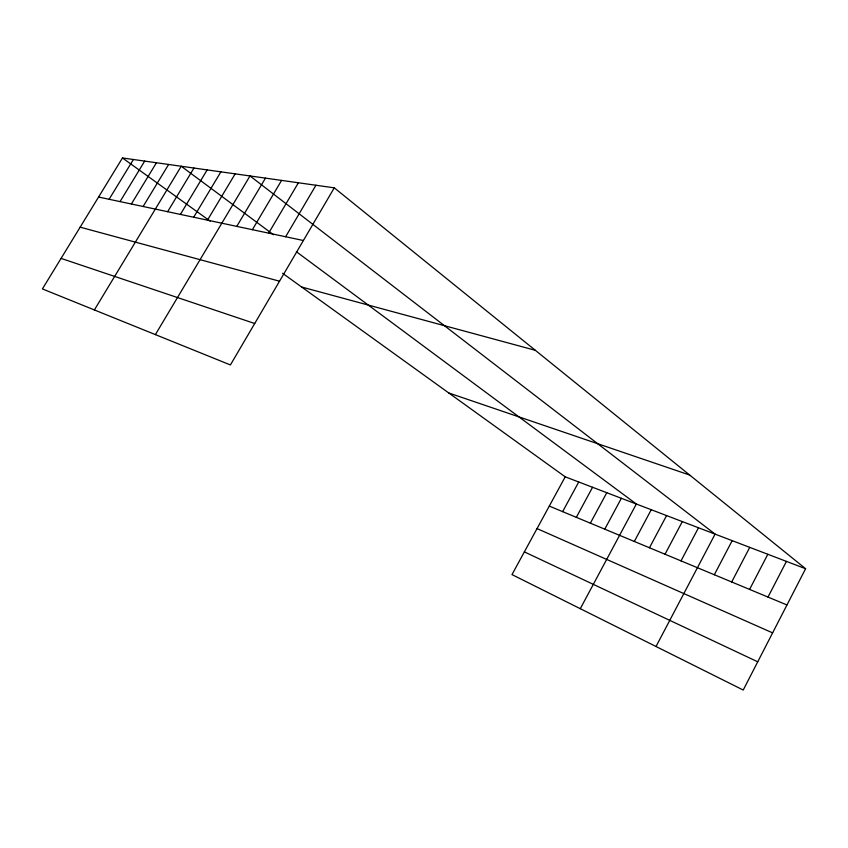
<?xml version="1.0" encoding="UTF-8"?>
<svg xmlns="http://www.w3.org/2000/svg" width="848" height="848" viewBox="0 0 848 848"><rect width="100%" height="100%" fill="white"/><g stroke="black" fill="none" stroke-linecap="round" stroke-linejoin="round"><path stroke-width="1.27" d="M805.6 568.722L743.219 690.039L511.991 574.594L565.224 476.83L805.6 568.722L334.282 187.832L122.462 157.961L42.4 288.924L230.412 364.947L334.282 187.832M768.002 597.077L786.435 561.397M749.59 589.413L767.822 554.285M731.707 581.972L749.738 547.373M714.323 574.743L732.174 540.653M656.023 646.505L715.087 534.123L250.001 175.949L155.385 334.61M681.008 560.888L698.476 527.774M665.023 554.232L682.311 521.594M649.462 547.766L666.581 515.573M634.325 541.459L651.253 509.722M580.286 608.694L636.339 504.019L296.376 251.718M590.356 523.174L606.776 492.72M604.772 529.173L621.361 498.295M576.322 517.333L592.572 487.282M562.637 511.641L578.728 481.993M285.628 236.74L315.944 185.246M268.646 233.136L298.39 182.776M236.783 226.374L265.466 178.133M252.375 229.681L281.578 180.401M207.463 220.151L235.161 173.861M193.673 217.226L220.893 171.847M167.628 211.703L193.959 168.042M180.401 214.406L207.166 169.907M94.382 309.944L181.228 166.25L273.554 234.769M131.376 204.008L156.435 162.752M143.132 206.499L168.604 164.47M109.116 199.28L133.39 159.509M120.045 201.601L144.701 161.099M98.569 197.043L303.393 240.514M301.655 287.016L535.332 350.309M80.157 227.169L279.522 281.207M61.056 258.396L254.707 323.512M448.793 392.984L689.7 475.06M549.292 506.086L786.965 604.963M537.049 528.59L772.613 632.873M524.361 551.878L757.73 661.8M122.462 157.961L210.145 221.116M282.543 273.247L565.224 476.83"/></g></svg>
